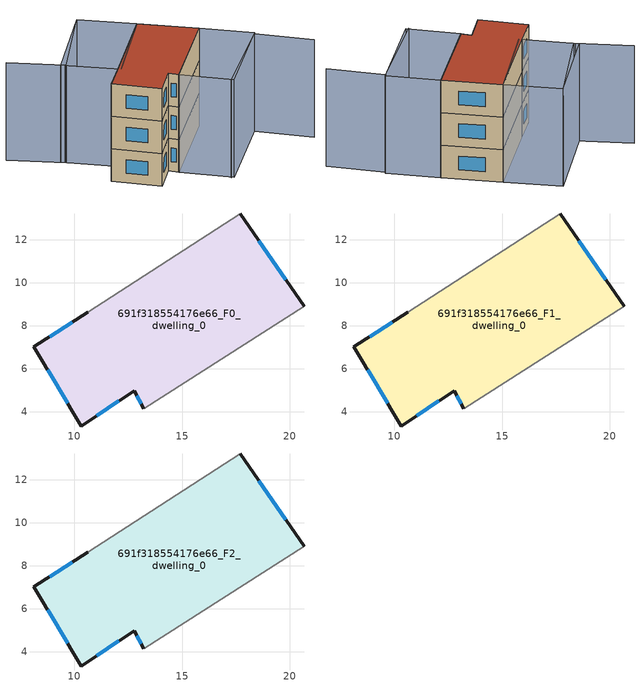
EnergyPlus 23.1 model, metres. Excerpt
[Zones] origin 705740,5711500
691f318554176e66_F0_dwelling_0
 floor ground (EU_floor_Construction): 17.7,13.19 20.67,8.9 13.22,4.13 12.78,4.99 10.32,3.34 8.12,7.02 10.62,8.62 z0
 wall outside (EU_wall_Construction): 10.62,8.62 8.12,7.02 10.32,3.34 12.78,4.99 13.22,4.13 / 20.67,8.9 17.7,13.19 z0:3
 wall adiabatic (EU_wall_Construction): 17.7,13.19 10.62,8.62 / 13.22,4.13 20.67,8.9 z0:3
 window (EU_Window_Construction): 8.75,5.96 9.69,4.4 / 9.9,8.16 8.84,7.48 / 19.81,10.14 18.56,11.95 / 12.91,4.74 13.09,4.38 / 11.03,3.82 12.07,4.51 z0.87:2.13
691f318554176e66_F1_dwelling_0
 floor to 691f318554176e66_F0_dwelling_0 (EU_floor_Construction): 17.7,13.19 20.67,8.9 13.22,4.13 12.78,4.99 10.32,3.34 8.12,7.02 10.62,8.62 z3
 wall outside (EU_wall_Construction): 10.62,8.62 8.12,7.02 10.32,3.34 12.78,4.99 13.22,4.13 / 20.67,8.9 17.7,13.19 z3:6
 wall adiabatic (EU_wall_Construction): 17.7,13.19 10.62,8.62 / 13.22,4.13 20.67,8.9 z3:6
 window (EU_Window_Construction): 8.75,5.96 9.69,4.4 / 9.9,8.16 8.84,7.48 / 19.81,10.14 18.56,11.95 / 12.91,4.74 13.09,4.38 / 11.03,3.82 12.07,4.51 z3.87:5.13
691f318554176e66_F2_dwelling_0
 floor to 691f318554176e66_F1_dwelling_0 (EU_floor_Construction): 17.7,13.19 20.67,8.9 13.22,4.13 12.78,4.99 10.32,3.34 8.12,7.02 10.62,8.62 z6
 wall outside (EU_wall_Construction): 10.62,8.62 8.12,7.02 10.32,3.34 12.78,4.99 13.22,4.13 / 20.67,8.9 17.7,13.19 z6:9
 wall adiabatic (EU_wall_Construction): 17.7,13.19 10.62,8.62 / 13.22,4.13 20.67,8.9 z6:9
 window (EU_Window_Construction): 8.75,5.96 9.69,4.4 / 9.9,8.16 8.84,7.48 / 19.81,10.14 18.56,11.95 / 12.91,4.74 13.09,4.38 / 11.03,3.82 12.07,4.51 z6.87:8.13
 roof outside (EU_roof_Construction): 20.67,8.9 17.7,13.19 10.62,8.62 8.12,7.02 10.32,3.34 12.78,4.99 13.22,4.13 z9
shading: 15.43,0.31 23.02,4.86 / 23.02,4.86 25.63,0.51 / 23.18,4.96 15.67,0.18 / 15.67,0.18 13.16,4.13 / 13.16,4.13 20.67,8.9 / 20.67,8.9 23.18,4.96 / 14.83,17.35 17.7,13.19 / 17.7,13.19 10.66,8.33 / 10.66,8.33 7.79,12.49 / 7.79,12.49 14.83,17.35 / 14.83,17.35 8.05,12.13 / 8.05,12.13 4.99,16.09 z0:9
[Building]
EU S2 Campaign: North Axis=0; Terrain=City; Solar Distribution=FullExterior
[Site:Location]
London: Latitude=51.5; Longitude=-0.5; Time Zone=0; Elevation=25
[SizingPeriod:WeatherFileDays]
AnnualSizingPeriod: Begin Month=1; Begin Day of Month=1; End Month=12; End Day of Month=31; Day of Week for Start Day=Monday; Use Weather File Daylight Saving Period=No; Use Weather File Rain and Snow Indicators=No
[MATERIAL]
EU_InternalMass_Material: Roughness=MediumRough; Thickness=0.1; Conductivity=1; Density=1800; Specific Heat=900; Thermal Absorptance=0.9; Solar Absorptance=0.7; Visible Absorptance=0.7
[MATERIAL:NOMASS] Roughness=MediumRough; Thermal Absorptance=0.9; Solar Absorptance=0.7; Visible Absorptance=0.7
Name | Thermal Resistance
EU_wall_NoMass | 0.724719
EU_roof_NoMass | 2.98947
EU_floor_NoMass | 2.39157
[WINDOWMATERIAL:SIMPLEGLAZINGSYSTEM]
EU_Window_SimpleGlazing: UFactor=2.63425; Solar Heat Gain Coefficient=0.76; Visible Transmittance=0.76
[CONSTRUCTION]
EU_wall_Construction: EU_wall_NoMass
EU_roof_Construction: EU_roof_NoMass
EU_floor_Construction: EU_floor_NoMass
EU_Window_Construction: EU_Window_SimpleGlazing
EU_InternalMass_Construction: EU_InternalMass_Material
[ZONE] Type=1; Multiplier=1; Ceiling Height=autocalculate; Floor Area=autocalculate; Part of Total Floor Area=Yes
Name | Volume
691f318554176e66_F0_dwelling_0 | 172.12
691f318554176e66_F1_dwelling_0; 691f318554176e66_F2_dwelling_0 | 172.118
[INTERNALMASS] Construction=EU_InternalMass_Construction; Surface Area=57.3728
Name | Zone or ZoneList
691f318554176e66_F0_dwelling_0_EU_InternalMass | 691f318554176e66_F0_dwelling_0
691f318554176e66_F1_dwelling_0_EU_InternalMass | 691f318554176e66_F1_dwelling_0
691f318554176e66_F2_dwelling_0_EU_InternalMass | 691f318554176e66_F2_dwelling_0
[OTHEREQUIPMENT] Fuel Type=Electricity; Design Level Calculation Method=Watts/Area; Power per Zone Floor Area=1; Fraction Latent=0; Fraction Radiant=0; Fraction Lost=0; Carbon Dioxide Generation Rate=0; EndUse Subcategory=EU_Step8_InternalGains
Name | Zone or ZoneList or Space or SpaceList | Schedule
EU_Step8_InternalGain_691f318554176e66_F0_dwelling_0_f000 | 691f318554176e66_F0_dwelling_0 | EU_Step8_GainSchedule_691f318554176e66_F0_dwelling_0_f000
EU_Step8_InternalGain_691f318554176e66_F1_dwelling_0_f000 | 691f318554176e66_F1_dwelling_0 | EU_Step8_GainSchedule_691f318554176e66_F1_dwelling_0_f000
EU_Step8_InternalGain_691f318554176e66_F2_dwelling_0_f000 | 691f318554176e66_F2_dwelling_0 | EU_Step8_GainSchedule_691f318554176e66_F2_dwelling_0_f000
[ZONEVENTILATION:DESIGNFLOWRATE] Schedule=EU_AlwaysOn; Design Flow Rate Calculation Method=AirChanges/Hour; Air Changes per Hour=0.418135; Ventilation Type=Natural; Fan Pressure Rise=0; Fan Total Efficiency=1; Constant Term Coefficient=1; Temperature Term Coefficient=0; Velocity Term Coefficient=0; Velocity Squared Term Coefficient=0; Minimum Indoor Temperature=-100; Maximum Indoor Temperature=100; Delta Temperature=-100; Minimum Outdoor Temperature=-100; Maximum Outdoor Temperature=100; Maximum Wind Speed=40
Name | Zone or ZoneList or Space or SpaceList
EU_ConstantAir_691f318554176e66_F0_dwelling_0 | 691f318554176e66_F0_dwelling_0
EU_ConstantAir_691f318554176e66_F1_dwelling_0 | 691f318554176e66_F1_dwelling_0
EU_ConstantAir_691f318554176e66_F2_dwelling_0 | 691f318554176e66_F2_dwelling_0
[HVACTEMPLATE:THERMOSTAT] Constant Heating Setpoint=20; Constant Cooling Setpoint=50
EU_HeatOnly_691f318554176e66_F0_dwelling_0; EU_HeatOnly_691f318554176e66_F1_dwelling_0; EU_HeatOnly_691f318554176e66_F2_dwelling_0
[HVACTEMPLATE:ZONE:IDEALLOADSAIRSYSTEM] System Availability Schedule=EU_AlwaysOn; Maximum Heating Supply Air Temperature=50; Minimum Cooling Supply Air Temperature=13; Maximum Heating Supply Air Humidity Ratio=0.0156; Minimum Cooling Supply Air Humidity Ratio=0.0077; Heating Limit=NoLimit; Cooling Limit=NoLimit; Heating Availability Schedule=EU_AlwaysOn; Cooling Availability Schedule=EU_CoolingOff; Dehumidification Control Type=ConstantSensibleHeatRatio; Cooling Sensible Heat Ratio=0.7; Dehumidification Setpoint=60; Humidification Control Type=None; Humidification Setpoint=30; Outdoor Air Method=None; Outdoor Air Flow Rate per Person=0.00944; Outdoor Air Flow Rate per Zone Floor Area=0; Outdoor Air Flow Rate per Zone=0; Demand Controlled Ventilation Type=None; Outdoor Air Economizer Type=NoEconomizer; Heat Recovery Type=None; Sensible Heat Recovery Effectiveness=0.7; Latent Heat Recovery Effectiveness=0.65
Name | Template Thermostat
691f318554176e66_F0_dwelling_0 | EU_HeatOnly_691f318554176e66_F0_dwelling_0
691f318554176e66_F1_dwelling_0 | EU_HeatOnly_691f318554176e66_F1_dwelling_0
691f318554176e66_F2_dwelling_0 | EU_HeatOnly_691f318554176e66_F2_dwelling_0
[SIZING:ZONE] Zone Cooling Design Supply Air Temperature Input Method=SupplyAirTemperature; Zone Cooling Design Supply Air Temperature=13; Zone Heating Design Supply Air Temperature Input Method=SupplyAirTemperature; Zone Heating Design Supply Air Temperature=50; Zone Cooling Design Supply Air Humidity Ratio=0.008; Zone Heating Design Supply Air Humidity Ratio=0.008; Cooling Design Air Flow Method=DesignDay; Cooling Design Air Flow Rate=0; Cooling Minimum Air Flow per Zone Floor Area=0.000762; Cooling Minimum Air Flow=0; Cooling Minimum Air Flow Fraction=0.2; Heating Design Air Flow Method=DesignDay; Heating Design Air Flow Rate=0; Heating Maximum Air Flow per Zone Floor Area=0.002032; Heating Maximum Air Flow=0.141576; Heating Maximum Air Flow Fraction=0.3; Account for Dedicated Outdoor Air System=No; Dedicated Outdoor Air System Control Strategy=NeutralSupplyAir; Dedicated Outdoor Air Low Setpoint Temperature for Design=autosize; Dedicated Outdoor Air High Setpoint Temperature for Design=autosize; Zone Load Sizing Method=Sensible Load Only No Latent Load; Zone Latent Cooling Design Supply Air Humidity Ratio Input Method=HumidityRatioDifference; Zone Cooling Design Supply Air Humidity Ratio Difference=0.005; Zone Latent Heating Design Supply Air Humidity Ratio Input Method=HumidityRatioDifference; Zone Humidification Design Supply Air Humidity Ratio Difference=0.005
691f318554176e66_F0_dwelling_0; 691f318554176e66_F1_dwelling_0; 691f318554176e66_F2_dwelling_0
[SCHEDULE:CONSTANT]
Name | Hourly Value
EU_AlwaysOn | 1
EU_CoolingOff | 0
[SCHEDULE:FILE] Column Number=1; Rows to Skip at Top=0; Number of Hours of Data=8760; Column Separator=Comma; Interpolate to Timestep=No; Minutes per Item=60; Adjust Schedule for Daylight Savings=Yes
Name | File
EU_Step8_GainSchedule_691f318554176e66_F0_dwelling_0_f000 | ../../schedules/691f318554176e66/691f318554176e66_F0_dwelling_0_f000_gain.csv
EU_Step8_GainSchedule_691f318554176e66_F1_dwelling_0_f000 | ../../schedules/691f318554176e66/691f318554176e66_F1_dwelling_0_f000_gain.csv
EU_Step8_GainSchedule_691f318554176e66_F2_dwelling_0_f000 | ../../schedules/691f318554176e66/691f318554176e66_F2_dwelling_0_f000_gain.csv
